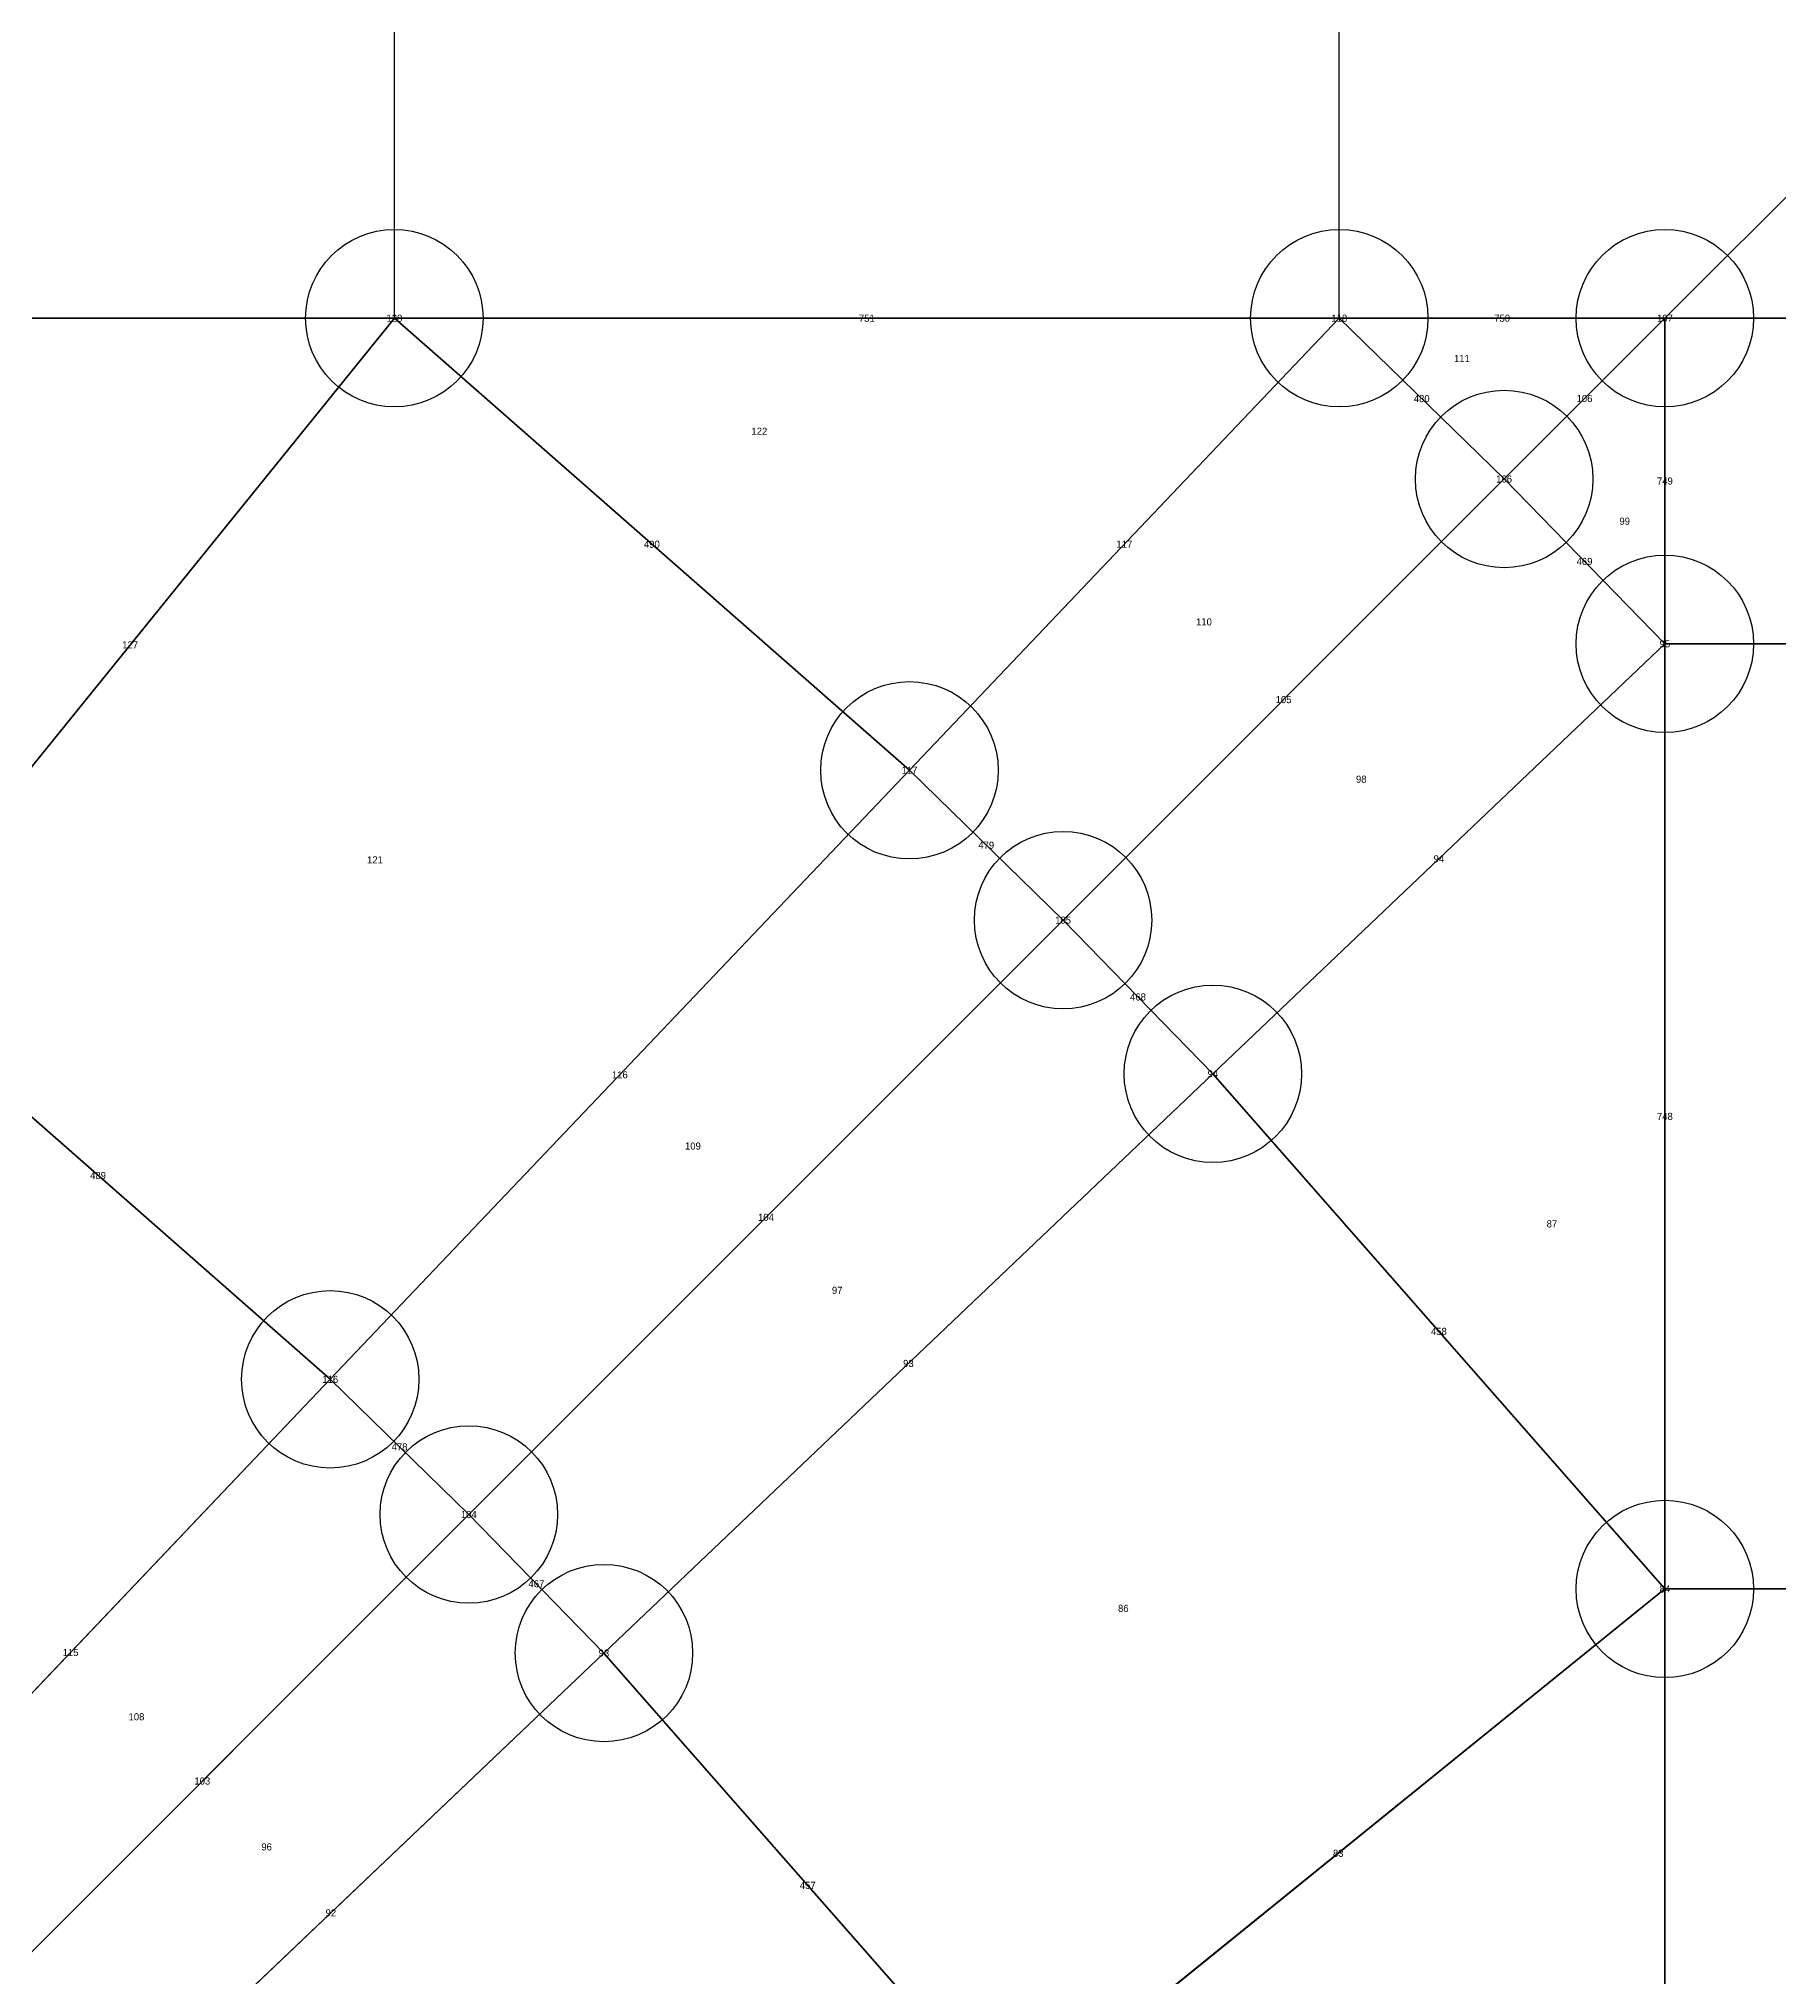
# Model space of a CAD drawing. Extents: x -2.75 to 2.75, y -2.5 to 2.5.
# Drawn here: x 1.417 to 1.907, y 1.407 to 1.954 of the extents above; entities that cross this region are included whole.
import ezdxf
from ezdxf.enums import TextEntityAlignment as Align

# ---------------------------------------------------------------- set-up
doc = ezdxf.new("R2010")
doc.units = 0
doc.header["$MEASUREMENT"] = 0
doc.header["$PDMODE"] = 33
doc.header["$PDSIZE"] = 0.05
for name, color, linetype in [('BRANCHE ESTERNO', 1, 'Continuous'), ('BRANCHE INTERNO', 7, 'Continuous'), ('BRANCHES-Index', 7, 'Continuous'), ('Faces', 7, 'Continuous'), ('Faces-Index', 7, 'Continuous'), ('NODI-Index', 7, 'Continuous'), ('NODO INTRADOSSO INTERNO', 7, 'Continuous')]:
    doc.layers.add(name, color=color, linetype=linetype)

msp = doc.modelspace()

# ---------------------------------------------------------------- linework, layer by layer
at = {"layer": 'BRANCHE ESTERNO'}
for p, q in [((1.51691, 1.875, 1.1021), (1.51691, 2.475, -1.8979)), ((1.78323, 1.875, 0.57941), (1.78323, 2.475, -2.42059)), ((1.875, 1.875, 0), (2.375, 2.375, -10))]:
    msp.add_line(p, q, dxfattribs=at)
at = {"layer": 'BRANCHE INTERNO'}
for p, q in [((1.51691, 1.875, 1.1021), (1.1021, 1.875, 1.51691)), ((1.36793, 1.69086, 1.51691), (1.51691, 1.875, 1.1021)), ((1.66208, 1.74761, 1.1021), (1.51691, 1.875, 1.1021)), ((1.78323, 1.875, 0.57941), (1.51691, 1.875, 1.1021)), ((1.66208, 1.74761, 1.1021), (1.78323, 1.875, 0.57941)), ((1.82969, 1.82969, 0.57941), (1.78323, 1.875, 0.57941)), ((1.875, 1.875, 0), (1.78323, 1.875, 0.57941)), ((1.82969, 1.82969, 0.57941), (1.875, 1.875, 0)), ((1.875, 1.78323, 0.57941), (1.875, 1.875, 0)), ((1.875, 1.875, 0), (2.125, 1.875, 0)), ((1.70538, 1.70538, 1.1021), (1.82969, 1.82969, 0.57941)), ((1.875, 1.78323, 0.57941), (1.82969, 1.82969, 0.57941)), ((1.74761, 1.66208, 1.1021), (1.875, 1.78323, 0.57941)), ((1.875, 1.51691, 1.1021), (1.875, 1.78323, 0.57941)), ((1.875, 1.78323, 0.57941), (2.125, 1.78323, 0.57941)), ((1.49884, 1.57598, 1.51691), (1.66208, 1.74761, 1.1021)), ((1.70538, 1.70538, 1.1021), (1.66208, 1.74761, 1.1021)), ((1.5379, 1.5379, 1.51691), (1.70538, 1.70538, 1.1021)), ((1.74761, 1.66208, 1.1021), (1.70538, 1.70538, 1.1021)), ((1.49884, 1.57598, 1.51691), (1.36793, 1.69086, 1.51691)), ((1.57598, 1.49884, 1.51691), (1.74761, 1.66208, 1.1021)), ((1.875, 1.51691, 1.1021), (1.74761, 1.66208, 1.1021)), ((1.35245, 1.42205, 1.78323), (1.49884, 1.57598, 1.51691)), ((1.5379, 1.5379, 1.51691), (1.49884, 1.57598, 1.51691)), ((1.38768, 1.38768, 1.78323), (1.5379, 1.5379, 1.51691)), ((1.57598, 1.49884, 1.51691), (1.5379, 1.5379, 1.51691)), ((1.69086, 1.36793, 1.51691), (1.875, 1.51691, 1.1021)), ((1.875, 1.1021, 1.51691), (1.875, 1.51691, 1.1021)), ((1.875, 1.51691, 1.1021), (2.125, 1.51691, 1.1021)), ((1.42205, 1.35245, 1.78323), (1.57598, 1.49884, 1.51691)), ((1.69086, 1.36793, 1.51691), (1.57598, 1.49884, 1.51691))]:
    msp.add_line(p, q, dxfattribs=at)
at = {"layer": 'Faces'}
for points in [[(1.36793, 1.69086, 1.51691), (1.1021, 1.875, 1.51691), (1.1021, 1.875, 1.51691), (1.51691, 1.875, 1.1021)], [(1.49884, 1.57598, 1.51691), (1.36793, 1.69086, 1.51691), (1.51691, 1.875, 1.1021), (1.66208, 1.74761, 1.1021)], [(1.66208, 1.74761, 1.1021), (1.51691, 1.875, 1.1021), (1.51691, 1.875, 1.1021), (1.78323, 1.875, 0.57941)], [(1.70538, 1.70538, 1.1021), (1.66208, 1.74761, 1.1021), (1.78323, 1.875, 0.57941), (1.82969, 1.82969, 0.57941)], [(1.82969, 1.82969, 0.57941), (1.78323, 1.875, 0.57941), (1.78323, 1.875, 0.57941), (1.875, 1.875, 0)], [(1.875, 1.78323, 0.57941), (1.82969, 1.82969, 0.57941), (1.875, 1.875, 0), (1.875, 1.78323, 0.57941)], [(1.875, 1.78323, 0.57941), (2.125, 1.78323, 0.57941), (2.125, 1.875, 0), (1.875, 1.875, 0)], [(1.74761, 1.66208, 1.1021), (1.70538, 1.70538, 1.1021), (1.82969, 1.82969, 0.57941), (1.875, 1.78323, 0.57941)], [(1.875, 1.51691, 1.1021), (1.74761, 1.66208, 1.1021), (1.875, 1.78323, 0.57941), (1.875, 1.51691, 1.1021)], [(1.875, 1.51691, 1.1021), (2.125, 1.51691, 1.1021), (2.125, 1.78323, 0.57941), (1.875, 1.78323, 0.57941)], [(1.5379, 1.5379, 1.51691), (1.49884, 1.57598, 1.51691), (1.66208, 1.74761, 1.1021), (1.70538, 1.70538, 1.1021)], [(1.57598, 1.49884, 1.51691), (1.5379, 1.5379, 1.51691), (1.70538, 1.70538, 1.1021), (1.74761, 1.66208, 1.1021)], [(1.35245, 1.42205, 1.78323), (1.23432, 1.52571, 1.78323), (1.36793, 1.69086, 1.51691), (1.49884, 1.57598, 1.51691)], [(1.69086, 1.36793, 1.51691), (1.57598, 1.49884, 1.51691), (1.74761, 1.66208, 1.1021), (1.875, 1.51691, 1.1021)], [(1.38768, 1.38768, 1.78323), (1.35245, 1.42205, 1.78323), (1.49884, 1.57598, 1.51691), (1.5379, 1.5379, 1.51691)], [(1.42205, 1.35245, 1.78323), (1.38768, 1.38768, 1.78323), (1.5379, 1.5379, 1.51691), (1.57598, 1.49884, 1.51691)], [(1.875, 1.1021, 1.51691), (1.69086, 1.36793, 1.51691), (1.875, 1.51691, 1.1021), (1.875, 1.1021, 1.51691)], [(1.875, 1.1021, 1.51691), (2.125, 1.1021, 1.51691), (2.125, 1.51691, 1.1021), (1.875, 1.51691, 1.1021)], [(1.52571, 1.23432, 1.78323), (1.42205, 1.35245, 1.78323), (1.57598, 1.49884, 1.51691), (1.69086, 1.36793, 1.51691)]]:
    msp.add_3dface(points, dxfattribs=at)
at = {"layer": 'NODO INTRADOSSO INTERNO'}
for p in [(1.51691, 1.875, 1.1021), (1.78323, 1.875, 0.57941), (1.875, 1.875, 0), (1.82969, 1.82969, 0.57941), (1.875, 1.78323, 0.57941), (1.66208, 1.74761, 1.1021), (1.70538, 1.70538, 1.1021), (1.74761, 1.66208, 1.1021), (1.49884, 1.57598, 1.51691), (1.5379, 1.5379, 1.51691), (1.875, 1.51691, 1.1021), (1.57598, 1.49884, 1.51691)]:
    msp.add_point(p, dxfattribs=at)

# ---------------------------------------------------------------- texts
at = {"layer": 'BRANCHES-Index'}
for s, p in [('751', (1.65007, 1.875, 0.84075)), ('750', (1.82912, 1.875, 0.2897)), ('480', (1.80646, 1.85235, 0.57941)), ('106', (1.85235, 1.85235, 0.2897)), ('749', (1.875, 1.82912, 0.2897)), ('490', (1.58949, 1.8113, 1.1021)), ('117', (1.72265, 1.8113, 0.84075)), ('469', (1.85235, 1.80646, 0.57941)), ('127', (1.44242, 1.78293, 1.3095)), ('105', (1.76753, 1.76753, 0.84075)), ('479', (1.68373, 1.72649, 1.1021)), ('94', (1.8113, 1.72265, 0.84075)), ('468', (1.72649, 1.68373, 1.1021)), ('116', (1.58046, 1.66179, 1.3095)), ('748', (1.875, 1.65007, 0.84075)), ('489', (1.43339, 1.63342, 1.51691)), ('104', (1.62164, 1.62164, 1.3095)), ('458', (1.8113, 1.58949, 1.1021)), ('93', (1.66179, 1.58046, 1.3095)), ('478', (1.51837, 1.55694, 1.51691)), ('467', (1.55694, 1.51837, 1.51691)), ('115', (1.42565, 1.49901, 1.65007)), ('103', (1.46279, 1.46279, 1.65007)), ('83', (1.78293, 1.44242, 1.3095)), ('457', (1.63342, 1.43339, 1.51691)), ('92', (1.49901, 1.42565, 1.65007))]:
    msp.add_text(s, height=0.002, dxfattribs=at).set_placement(p, align=Align.MIDDLE_CENTER)
at = {"layer": 'Faces-Index'}
for s, p in [('111', (1.81779, 1.86367, 0.43456)), ('122', (1.61978, 1.84315, 0.97142)), ('99', (1.86367, 1.81779, 0.43456)), ('110', (1.74509, 1.78942, 0.84075)), ('98', (1.78942, 1.74509, 0.84075)), ('121', (1.51144, 1.72236, 1.3095)), ('109', (1.60105, 1.64172, 1.3095)), ('87', (1.84315, 1.61978, 0.97142)), ('97', (1.64172, 1.60105, 1.3095)), ('86', (1.72236, 1.51144, 1.3095)), ('108', (1.44422, 1.4809, 1.65007)), ('96', (1.4809, 1.44422, 1.65007))]:
    msp.add_text(s, height=0.002, dxfattribs=at).set_placement(p, align=Align.MIDDLE_CENTER)
at = {"layer": 'NODI-Index'}
for s, p in [('128', (1.51691, 1.875, 1.1021)), ('118', (1.78323, 1.875, 0.57941)), ('107', (1.875, 1.875, 0)), ('106', (1.82969, 1.82969, 0.57941)), ('95', (1.875, 1.78323, 0.57941)), ('117', (1.66208, 1.74761, 1.1021)), ('105', (1.70538, 1.70538, 1.1021)), ('94', (1.74761, 1.66208, 1.1021)), ('116', (1.49884, 1.57598, 1.51691)), ('104', (1.5379, 1.5379, 1.51691)), ('84', (1.875, 1.51691, 1.1021)), ('93', (1.57598, 1.49884, 1.51691))]:
    msp.add_text(s, height=0.002, dxfattribs=at).set_placement(p, align=Align.MIDDLE_CENTER)

doc.saveas('drawing.dxf')
